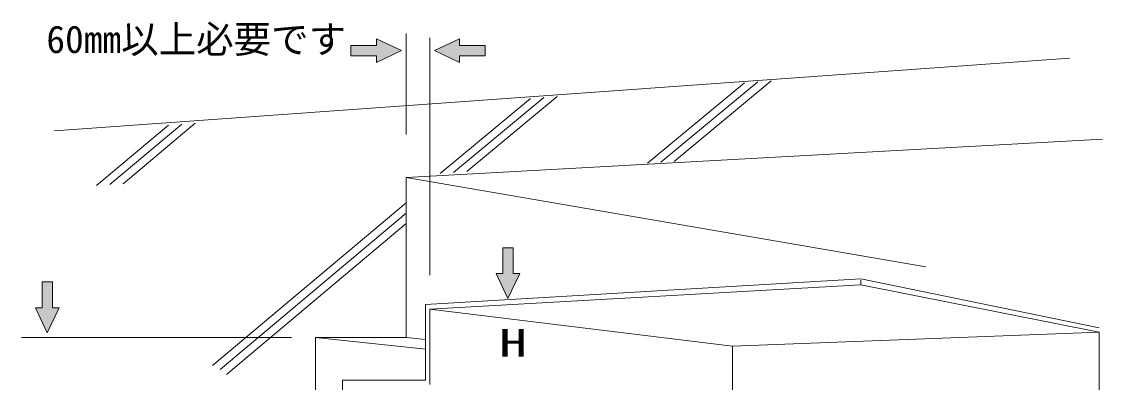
# Model space of a CAD drawing. Units: millimetres on the paper. Extents: x -305 to 305, y -152 to 152.
# Drawn here: x -144.1 to -30.6, y -56.5 to -18.6 of the extents above; entities that cross this region are included whole.
import ezdxf
from ezdxf.enums import TextEntityAlignment as Align

# ---------------------------------------------------------------- set-up
doc = ezdxf.new("R2010")
doc.units = ezdxf.units.MM
doc.layers.add('0-5_PV', color=7, linetype='Continuous', lineweight=9)
doc.styles.add('ＭＳ ゴシック', font='')
doc.styles.get('ＭＳ ゴシック').set_extended_font_data('MS Gothic')

msp = doc.modelspace()

# ---------------------------------------------------------------- linework, layer by layer
at = {"layer": '0-5_PV'}
for p, q in [((-103.721, -19.847), (-103.721, -30.442)), ((-101.247, -20.295), (-101.247, -45.214)), ((-98.126, -21.093), (-98.126, -20.401)), ((-109.55, -21.093), (-106.842, -21.093)), ((-109.55, -22.18), (-109.55, -21.093)), ((-95.418, -21.093), (-98.126, -21.093)), ((-95.418, -22.18), (-95.418, -21.093)), ((-140.656, -30.062), (-34.026, -22.428)), ((-98.126, -22.875), (-98.126, -22.18)), ((-98.126, -22.18), (-95.418, -22.18)), ((-76.99, -33.365), (-66.791, -24.927)), ((-75.584, -33.261), (-65.385, -24.821)), ((-78.396, -33.469), (-68.2, -25.028)), ((-100.167, -34.548), (-90.671, -26.678)), ((-98.76, -34.445), (-89.265, -26.574)), ((-97.354, -34.34), (-87.859, -26.472)), ((-136.243, -35.811), (-128.681, -29.467)), ((-134.835, -35.709), (-127.275, -29.362)), ((-133.43, -35.606), (-125.868, -29.259)), ((-30.62, -30.923), (-103.721, -34.955)), ((-49.147, -44.344), (-103.721, -34.955)), ((-124.056, -54.687), (-103.721, -37.626)), ((-123.256, -55.096), (-103.721, -38.706)), ((-122.609, -55.628), (-103.721, -39.781)), ((-93.582, -42.329), (-93.582, -45.036)), ((-92.496, -42.329), (-93.582, -42.329)), ((-92.496, -45.036), (-92.496, -42.329)), ((-93.582, -45.036), (-94.276, -45.036)), ((-91.804, -45.036), (-92.496, -45.036)), ((-140.864, -45.911), (-141.951, -45.911)), ((-141.951, -45.911), (-141.951, -48.618)), ((-140.864, -48.618), (-140.864, -45.911)), ((-55.975, -45.603), (-101.705, -48.3)), ((-55.975, -46.213), (-101.247, -48.758)), ((-30.949, -50.726), (-55.975, -45.603)), ((-55.975, -46.213), (-55.975, -45.741)), ((-30.949, -51.186), (-55.975, -46.213)), ((-141.951, -48.618), (-142.644, -48.618)), ((-142.644, -48.618), (-141.407, -51.245)), ((-141.407, -51.245), (-140.17, -48.618)), ((-140.17, -48.618), (-140.864, -48.618)), ((-101.705, -48.3), (-101.705, -56.228)), ((-101.247, -48.758), (-69.452, -52.661)), ((-101.247, -48.758), (-101.247, -56.688)), ((-144.106, -51.74), (-115.768, -51.74)), ((-113.255, -51.739), (-113.255, -112.428)), ((-113.255, -51.739), (-101.674, -52.958)), ((-103.721, -51.739), (-101.674, -51.947)), ((-69.452, -52.661), (-30.949, -51.186)), ((-30.949, -51.186), (-30.949, -112.428)), ((-69.452, -60.232), (-69.452, -52.661)), ((-110.415, -56.228), (-110.415, -112.428)), ((-101.705, -56.228), (-110.415, -56.228))]:
    msp.add_line(p, q, dxfattribs=at)
for points in [[(-106.842, -21.093), (-106.842, -20.401), (-104.215, -21.637), (-106.842, -22.875)], [(-98.126, -20.401), (-100.753, -21.637), (-98.126, -22.875)], [(-106.842, -22.875), (-106.842, -22.18), (-109.55, -22.18)], [(-103.721, -34.955), (-103.721, -51.739), (-113.255, -51.739)], [(-94.276, -45.036), (-93.039, -47.662), (-91.804, -45.036)]]:
    msp.add_lwpolyline(points, dxfattribs=at)
for points in [[(-106.842, -22.875), (-104.215, -21.637), (-106.842, -20.401)], [(-98.126, -22.875), (-98.126, -20.401), (-100.753, -21.637)], [(-106.842, -22.18), (-106.842, -21.093), (-109.55, -21.093)], [(-109.55, -22.18), (-106.842, -22.18), (-109.55, -21.093)], [(-98.126, -22.18), (-95.418, -22.18), (-98.126, -21.093)], [(-95.418, -22.18), (-95.418, -21.093), (-98.126, -21.093)], [(-93.582, -46.51), (-93.039, -47.662), (-93.582, -42.329)], [(-93.039, -47.662), (-93.039, -42.329), (-93.582, -42.329)], [(-93.039, -47.662), (-92.496, -46.508), (-93.039, -42.329)], [(-92.496, -46.508), (-92.496, -42.329), (-93.039, -42.329)], [(-93.582, -46.51), (-93.582, -45.036), (-94.276, -45.036)], [(-92.496, -46.508), (-91.804, -45.036), (-92.496, -45.036)], [(-141.951, -50.089), (-141.407, -51.245), (-141.951, -45.911)], [(-141.407, -51.245), (-141.407, -45.911), (-141.951, -45.911)], [(-140.864, -50.093), (-140.864, -45.911), (-141.407, -45.911)], [(-141.407, -51.245), (-140.864, -50.093), (-141.407, -45.911)], [(-141.951, -50.089), (-141.951, -48.618), (-142.644, -48.618)], [(-140.864, -50.093), (-140.17, -48.618), (-140.864, -48.618)]]:
    msp.add_solid(points, dxfattribs=at)

# ---------------------------------------------------------------- texts
at = {"layer": '0-5_PV', "style": 'ＭＳ ゴシック'}
msp.add_text('60mm以上必要です', height=2.886, dxfattribs=at).set_placement((-141.505, -22.759), align=Align.BOTTOM_LEFT)
at = {"layer": '0-5_PV', "style": 'ＭＳ ゴシック', "width": 1.5}
msp.add_text('H', height=2.889, dxfattribs=at).set_placement((-93.972, -54.623), align=Align.BOTTOM_LEFT)

doc.saveas('drawing.dxf')
